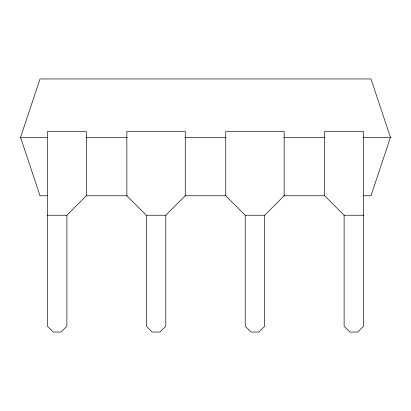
<?xml version="1.0" encoding="UTF-8"?>
<svg xmlns="http://www.w3.org/2000/svg" width="411" height="411" viewBox="0 0 411 411"><rect width="100%" height="100%" fill="white"/><g stroke="black" fill="none" stroke-linecap="round" stroke-linejoin="round"><path stroke-width="0.62" d="M47.717 195.764L40.016 195.764L20.55 137.361L40.016 78.953L370.984 78.953L390.45 137.361L370.984 195.764L363.283 195.764M66.885 215.236L86.351 195.764L86.351 131.52L47.414 131.52L47.414 326.206L53.255 332.047L61.044 332.047L66.885 326.206L66.885 215.236L47.414 215.236M165.782 215.236L185.253 195.764L185.253 131.52L126.85 131.52L126.85 195.764L146.316 215.236L146.316 326.206L152.157 332.047L159.946 332.047L165.782 326.206L165.782 215.236L146.316 215.236M264.684 215.236L284.15 195.764L284.15 131.52L225.747 131.52L225.747 195.764L245.218 215.236L245.218 326.206L251.054 332.047L258.843 332.047L264.684 326.206L264.684 215.236L245.218 215.236M20.55 137.361L47.522 137.361M86.053 137.361L127.153 137.361M184.95 137.361L226.05 137.361M283.847 137.361L324.947 137.361M363.478 137.361L390.45 137.361M86.197 195.764L127.251 195.764M184.976 195.764L226.024 195.764M283.749 195.764L324.803 195.764M344.115 215.236L344.115 326.206L349.956 332.047L357.745 332.047L363.586 326.206L363.586 131.52L324.649 131.52L324.649 195.764L344.115 215.236L363.586 215.236"/></g></svg>
